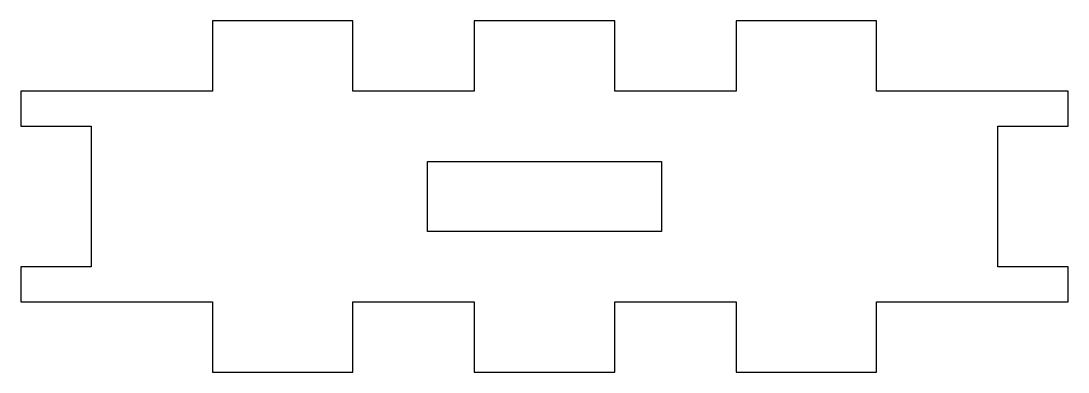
# Model space of a CAD drawing. Header units: millimetres. Extents: x -44.8 to 44.8, y -15 to 15.
import ezdxf

# ---------------------------------------------------------------- set-up
doc = ezdxf.new("R2010")
doc.units = ezdxf.units.MM

msp = doc.modelspace()

# ---------------------------------------------------------------- linework, layer by layer
for points in [[(-6, 15), (-6, 9), (-16.375, 9), (-16.375, 15), (-28.375, 15), (-28.375, 9), (-44.75, 9), (-44.75, 6), (-38.75, 6), (-38.75, -6), (-44.75, -6), (-44.75, -9), (-28.375, -9), (-28.375, -15), (-16.375, -15), (-16.375, -9), (-6, -9), (-6, -15), (6, -15), (6, -9), (16.375, -9), (16.375, -15), (28.375, -15), (28.375, -9), (44.75, -9), (44.75, -6), (38.75, -6), (38.75, 6), (44.75, 6), (44.75, 9), (28.375, 9), (28.375, 15), (16.375, 15), (16.375, 9), (6, 9), (6, 15)], [(-10, 3), (10, 3), (10, -3), (-10, -3)]]:
    msp.add_lwpolyline(points, close=True)

doc.saveas('drawing.dxf')
